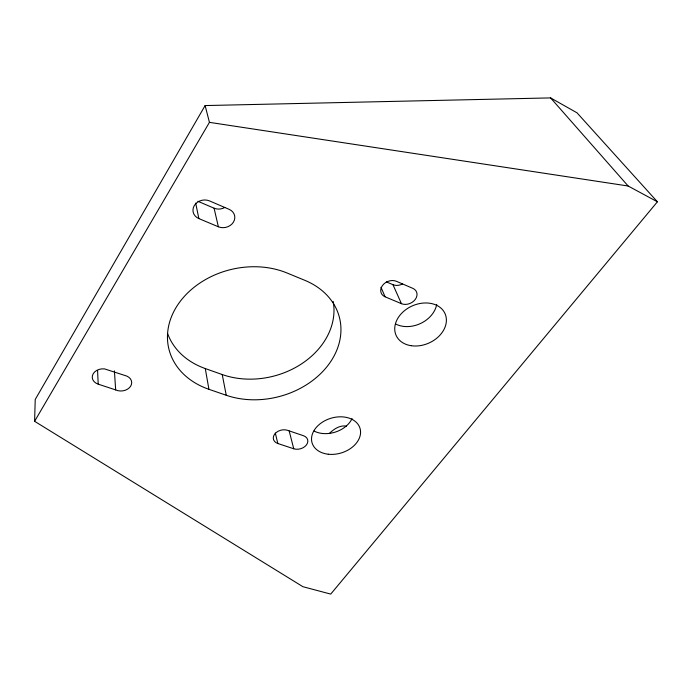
<?xml version="1.0" encoding="UTF-8"?>
<svg xmlns="http://www.w3.org/2000/svg" width="692" height="692" viewBox="0 0 692 692"><rect width="100%" height="100%" fill="white"/><g stroke="black" fill="none" stroke-linecap="round" stroke-linejoin="round"><path stroke-width="1.04" d="M34.6 421.307L35.223 399.474L205.117 105.565L550.598 97.901L577.024 112.822L657.4 201.805L330.724 594.099L302.923 586.704L34.6 421.307L209.434 122.354L205.117 105.565M209.434 122.354L628.137 186.01L657.4 201.805M98.195 384.155L115.659 389.907A10.363 7.923 -5.6 0 0 130.65 386.179A10.363 7.923 -5.6 0 0 124.724 375.41L104.544 368.897A10.397 7.967 -4.5 0 0 93.247 373.671A10.397 7.967 -4.5 0 0 95.928 383.108L98.195 384.155L97.572 370.402M277.838 443.511L293.754 448.771A9.437 6.833 -15.3 0 0 306.487 444.869A9.437 6.833 -15.3 0 0 303.451 435.709L287.491 430.312A9.506 6.937 -14.6 0 0 274.603 434.221A9.506 6.937 -14.6 0 0 277.838 443.511L275.312 433.054M208.923 389.302L226.258 395.27A78.473 61.623 -14.5 0 0 330.274 362.227A78.473 61.623 -14.5 0 0 304.765 280.295L286.972 272.968A79.165 62.6 -13.4 0 0 177.87 304.679A79.165 62.6 -13.4 0 0 208.923 389.302L205.282 368.559A77.167 61.899 -13.3 0 1 167.628 333.553M205.282 368.559L222.227 374.545A76.509 60.957 -14.4 0 0 301.634 363.802A76.509 60.957 -14.4 0 0 333.198 301.47M198.855 218.577L218.361 226.777A11.167 9.55 -12.7 0 0 233.412 222.167A11.167 9.55 -12.7 0 0 229.173 209.356L209.581 200.931A11.28 9.714 -10.7 0 0 194.314 205.541A11.28 9.714 -10.7 0 0 198.855 218.577L195.689 203.145M385.089 296.807L401.455 303.684A10.268 7.984 -24.1 0 0 415.243 299.463A10.268 7.984 -24.1 0 0 412.839 288.356L396.421 281.298A10.337 8.122 -23.5 0 0 382.46 285.528A10.337 8.122 -23.5 0 0 385.089 296.807L381.007 287.327M197.912 201.277L214.07 208.188A10.864 9.403 -12.5 0 0 224.813 207.444M386.361 281.878L392.961 284.697A10.008 7.897 -24.4 0 0 402.571 283.902M550.598 97.901L628.137 186.01M392.961 284.697L401.455 303.684M289.187 431.004L293.754 448.771M214.07 208.188L218.361 226.777M222.227 374.545L226.258 395.27M114.405 370.877L115.659 389.907M436.713 304.385A26.114 20.154 -24 0 1 420.814 323.363A26.114 20.154 -24 0 1 395.72 324.029M352.064 418.608A24.48 17.975 -17.1 0 1 314.004 431.012M329.487 433.348A44.755 22.352 -72.8 0 1 346.476 426.194M411.186 345.706A26.763 20.345 -23.8 0 0 446.098 317.031A26.763 20.345 -23.8 0 0 404.405 310.743A26.763 20.345 -23.8 0 0 411.186 345.706M328.267 454.229A25.05 18.096 -17.1 0 0 360.082 428.547A25.05 18.096 -17.1 0 0 319.791 424.049A25.05 18.096 -17.1 0 0 328.267 454.229"/></g></svg>
